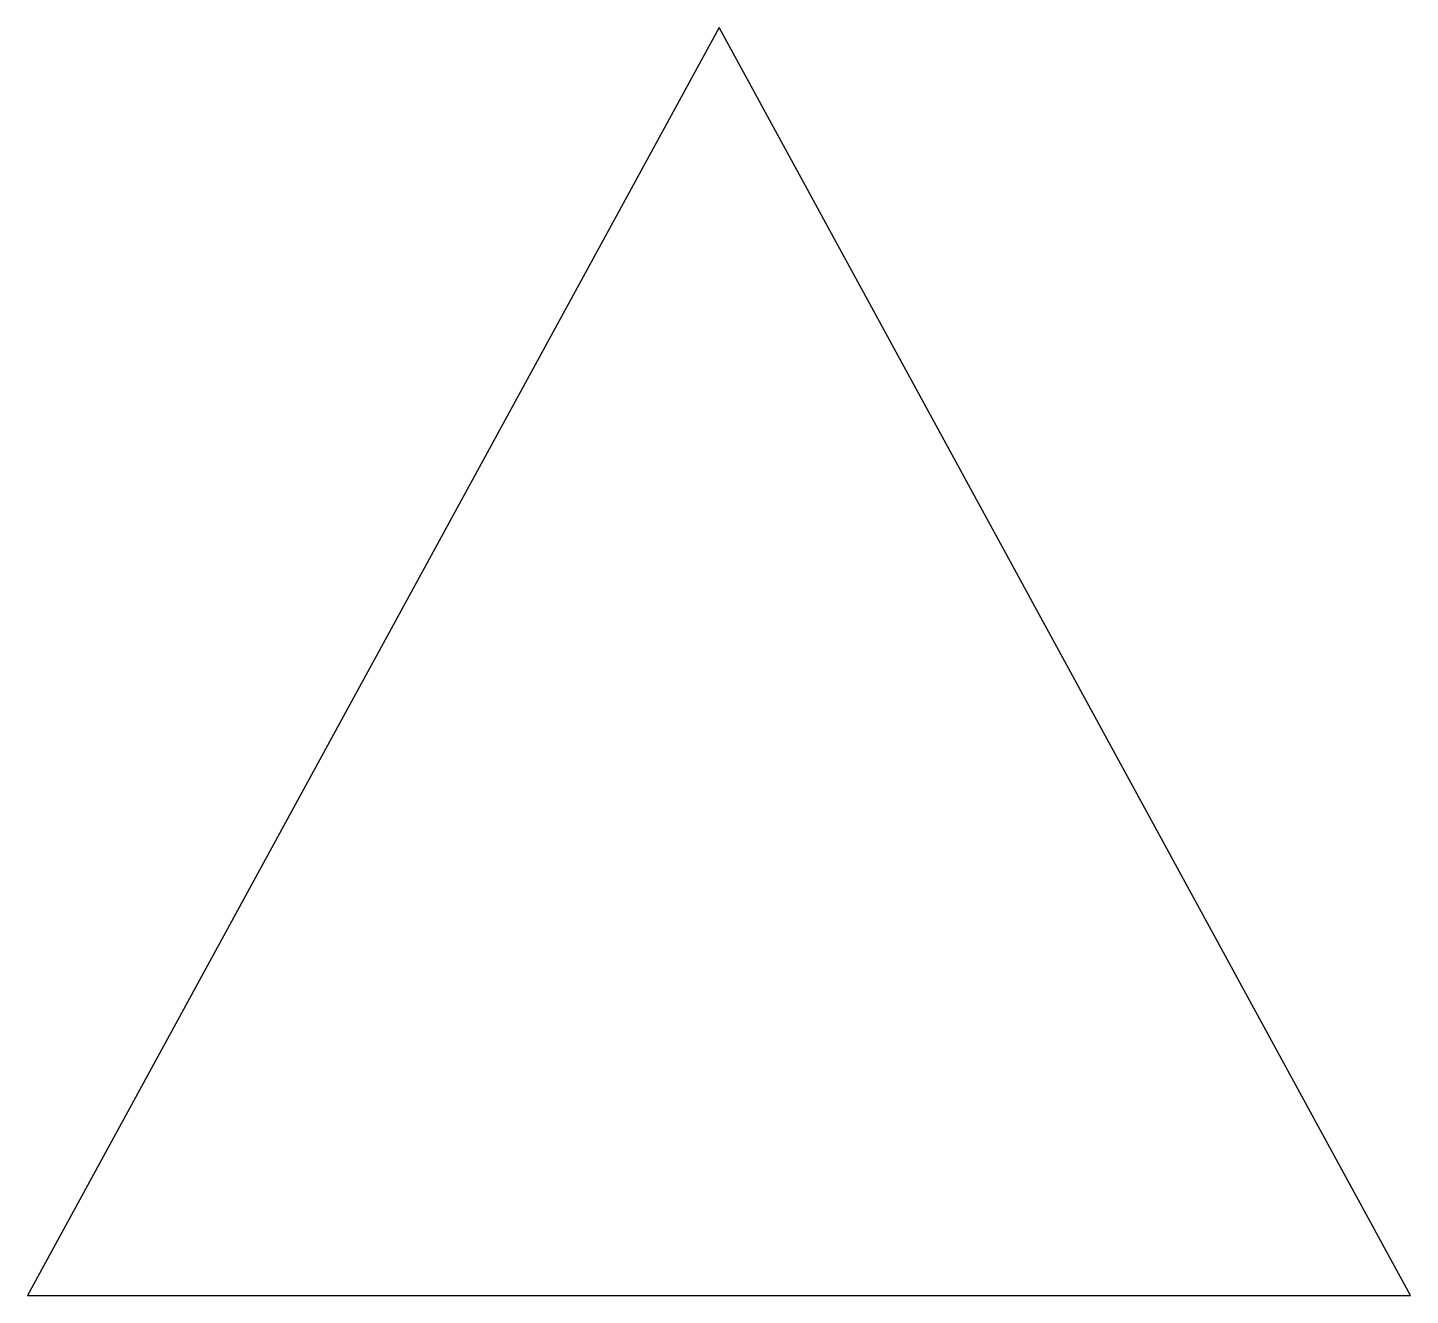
# Model space of a CAD drawing. Extents: x 9.75 to 11.25, y 15.62 to 17.
import ezdxf

# ---------------------------------------------------------------- set-up
doc = ezdxf.new("R2010")
doc.units = 0

msp = doc.modelspace()

# ---------------------------------------------------------------- linework, layer by layer
for p, q in [((10.5, 17), (9.75, 15.625)), ((11.25, 15.625), (10.5, 17)), ((9.75, 15.625), (11.25, 15.625))]:
    msp.add_line(p, q)

doc.saveas('drawing.dxf')
